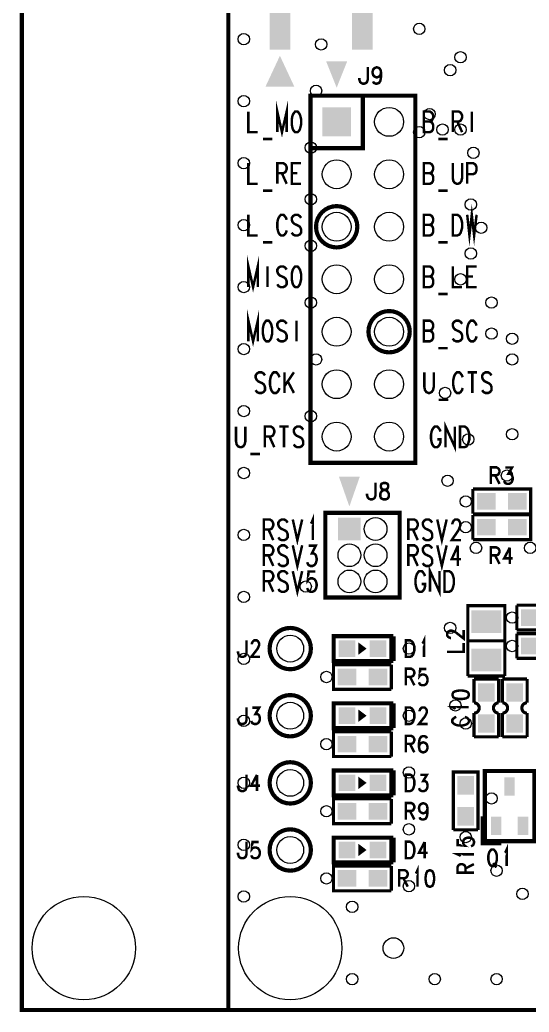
# Model space of a CAD drawing. Extents: x -2.6 to 72.5, y -0.1 to 95.
# Drawn here: x -0.1 to 24.58, y -0.1 to 47.94 of the extents above; entities that cross this region are included whole.
import ezdxf

# ---------------------------------------------------------------- set-up
doc = ezdxf.new("R2010")
doc.units = 0
doc.layers.get('0').update_dxf_attribs({"linetype": 'CONTINUOUS'})
doc.layers.add('02_ASSY1_GBR', color=6, linetype='CONTINUOUS')

# ---------------------------------------------------------------- blocks, each defined once
blk = doc.blocks.new('ROUND_9')
blk.add_circle((0, 0), 0.7)
blk = doc.blocks.new('ROUND_129')
blk.add_circle((0, 0), 0.65)
blk = doc.blocks.new('ROUND_139')
blk.add_circle((0, 0), 0.275)
blk = doc.blocks.new('ROUND_140')
blk.add_circle((0, 0), 2.5)
blk = doc.blocks.new('SQUARE_141')
blk.add_solid([(0.55, 0.55), (0.55, -0.55), (-0.55, 0.55), (-0.55, -0.55)])
blk = doc.blocks.new('ROUND_142')
blk.add_circle((0, 0), 0.55)
blk = doc.blocks.new('SQUARE_143')
blk.add_solid([(0.7, 0.7), (0.7, -0.7), (-0.7, 0.7), (-0.7, -0.7)])
blk = doc.blocks.new('RECTANGLE_145')
blk.add_solid([(0.45, 0.4), (0.45, -0.4), (-0.45, 0.4), (-0.45, -0.4)])
blk = doc.blocks.new('SQUARE_146')
blk.add_solid([(0.4, 0.4), (0.4, -0.4), (-0.4, 0.4), (-0.4, -0.4)])
blk = doc.blocks.new('RECTANGLE_147')
blk.add_solid([(0.5, 1.6), (0.5, -1.6), (-0.5, 1.6), (-0.5, -1.6)])
blk = doc.blocks.new('RECTANGLE_150')
blk.add_solid([(0.4, 0.45), (0.4, -0.45), (-0.4, 0.45), (-0.4, -0.45)])
blk = doc.blocks.new('RECTANGLE_151')
blk.add_solid([(0.254, 0.4445), (0.254, -0.4445), (-0.254, 0.4445), (-0.254, -0.4445)])
blk = doc.blocks.new('RECTANGLE_152')
blk.add_solid([(0.725, 0.55), (0.725, -0.55), (-0.725, 0.55), (-0.725, -0.55)])
blk = doc.blocks.new('ROUND_169')
blk.add_circle((0, 0), 0.5)

msp = doc.modelspace()

# ---------------------------------------------------------------- linework, layer by layer
at = {"layer": '02_ASSY1_GBR'}
for points, const_width in [([(0, 0), (65, 0), (65, 77), (0, 77), (0, 0)], 0.2), ([(65, 65), (10, 65), (10, 0)], 0.2), ([(16.759, 45.65), (16.759, 45.044), (16.717, 44.923), (16.676, 44.886), (16.597, 44.85), (16.509, 44.85), (16.43, 44.886), (16.389, 44.923), (16.347, 45.044), (16.347, 45.117)], 0.12), ([(17.403, 45.383), (17.37, 45.262), (17.307, 45.189), (17.207, 45.153), (17.178, 45.153), (17.083, 45.189), (17.016, 45.262), (16.987, 45.383), (16.987, 45.42), (17.016, 45.529), (17.083, 45.602), (17.178, 45.638), (17.207, 45.638), (17.307, 45.602), (17.37, 45.529), (17.403, 45.383), (17.403, 45.189), (17.37, 44.995), (17.307, 44.886), (17.207, 44.85), (17.145, 44.85), (17.049, 44.886), (17.016, 44.959)], 0.12), ([(19.06, 44.27), (13.98, 44.27), (13.98, 26.49), (19.06, 26.49), (19.06, 44.27)], 0.2032), ([(16.52, 44.27), (16.52, 41.73), (13.98, 41.73)], 0.2032), ([(12.373, 42.5), (12.373, 43.5), (12.6, 42.5), (12.828, 43.5), (12.828, 42.5)], 0.12), ([(10.973, 43.5), (10.973, 42.5), (11.428, 42.5)], 0.12), ([(13.241, 43.5), (13.186, 43.439), (13.127, 43.348), (13.1, 43.258), (13.073, 43.121), (13.073, 42.879), (13.1, 42.742), (13.127, 42.636), (13.186, 42.545), (13.241, 42.5), (13.355, 42.5), (13.409, 42.545), (13.468, 42.636), (13.496, 42.742), (13.528, 42.879), (13.528, 43.121), (13.496, 43.258), (13.468, 43.348), (13.409, 43.439), (13.355, 43.5), (13.241, 43.5)], 0.12), ([(19.473, 43.015), (19.764, 43.015), (19.859, 42.97), (19.891, 42.924), (19.928, 42.833), (19.928, 42.682), (19.891, 42.591), (19.859, 42.545), (19.764, 42.5), (19.473, 42.5), (19.473, 43.5), (19.764, 43.5), (19.859, 43.439), (19.891, 43.394), (19.928, 43.303), (19.928, 43.212), (19.891, 43.121), (19.859, 43.061), (19.764, 43.015)], 0.12), ([(20.873, 42.5), (20.873, 43.5), (21.164, 43.5), (21.259, 43.439), (21.291, 43.394), (21.328, 43.303), (21.328, 43.212), (21.291, 43.121), (21.259, 43.061), (21.164, 43.015), (20.873, 43.015)], 0.12), ([(21.8, 43.5), (21.8, 42.5)], 0.12), ([(21.095, 43.015), (21.328, 42.5)], 0.12), ([(11.673, 42.167), (12.128, 42.167)], 0.12), ([(20.173, 42.167), (20.628, 42.167)], 0.12), ([(10.973, 41), (10.973, 40), (11.428, 40)], 0.12), ([(12.373, 40), (12.373, 41), (12.664, 41), (12.759, 40.939), (12.791, 40.894), (12.828, 40.803), (12.828, 40.712), (12.791, 40.621), (12.759, 40.561), (12.664, 40.515), (12.373, 40.515)], 0.12), ([(13.528, 41), (13.073, 41), (13.073, 40), (13.528, 40)], 0.12), ([(19.473, 40.515), (19.764, 40.515), (19.859, 40.47), (19.891, 40.424), (19.928, 40.333), (19.928, 40.182), (19.891, 40.091), (19.859, 40.045), (19.764, 40), (19.473, 40), (19.473, 41), (19.764, 41), (19.859, 40.939), (19.891, 40.894), (19.928, 40.803), (19.928, 40.712), (19.891, 40.621), (19.859, 40.561), (19.764, 40.515)], 0.12), ([(20.873, 41), (20.873, 40.288), (20.904, 40.136), (20.968, 40.045), (21.068, 40), (21.132, 40), (21.227, 40.045), (21.291, 40.136), (21.328, 40.288), (21.328, 41)], 0.12), ([(21.573, 40), (21.573, 41), (21.864, 41), (21.959, 40.939), (21.991, 40.894), (22.028, 40.803), (22.028, 40.667), (21.991, 40.561), (21.959, 40.515), (21.864, 40.47), (21.573, 40.47)], 0.12), ([(12.595, 40.515), (12.828, 40)], 0.12), ([(13.073, 40.515), (13.35, 40.515)], 0.12), ([(11.673, 39.667), (12.128, 39.667)], 0.12), ([(20.173, 39.667), (20.628, 39.667)], 0.12), ([(14.25, 37.92), (14.269, 37.725), (14.326, 37.537), (14.419, 37.364), (14.543, 37.213), (14.694, 37.089), (14.867, 36.996), (15.055, 36.939), (15.25, 36.92), (15.445, 36.939), (15.633, 36.996), (15.806, 37.089), (15.957, 37.213), (16.081, 37.364), (16.174, 37.537), (16.231, 37.725), (16.25, 37.92), (16.231, 38.115), (16.174, 38.303), (16.081, 38.476), (15.957, 38.627), (15.806, 38.751), (15.633, 38.844), (15.445, 38.901), (15.25, 38.92), (15.055, 38.901), (14.867, 38.844), (14.694, 38.751), (14.543, 38.627), (14.419, 38.476), (14.326, 38.303), (14.269, 38.115), (14.25, 37.92)], 0.2032), ([(21.573, 38.5), (21.682, 37.5), (21.795, 38.5), (21.909, 37.5), (22.028, 38.5)], 0.12), ([(10.973, 38.5), (10.973, 37.5), (11.428, 37.5)], 0.12), ([(12.828, 38.258), (12.796, 38.348), (12.732, 38.439), (12.673, 38.5), (12.55, 38.5), (12.491, 38.439), (12.432, 38.348), (12.4, 38.258), (12.373, 38.121), (12.373, 37.879), (12.4, 37.742), (12.432, 37.636), (12.491, 37.545), (12.55, 37.5), (12.673, 37.5), (12.732, 37.545), (12.796, 37.636), (12.828, 37.742)], 0.12), ([(13.528, 38.348), (13.459, 38.439), (13.364, 38.5), (13.232, 38.5), (13.136, 38.439), (13.073, 38.348), (13.073, 38.258), (13.104, 38.167), (13.136, 38.121), (13.2, 38.061), (13.396, 37.97), (13.459, 37.924), (13.491, 37.879), (13.528, 37.788), (13.528, 37.636), (13.459, 37.545), (13.364, 37.5), (13.232, 37.5), (13.136, 37.545), (13.073, 37.636)], 0.12), ([(19.473, 38.015), (19.764, 38.015), (19.859, 37.97), (19.891, 37.924), (19.928, 37.833), (19.928, 37.682), (19.891, 37.591), (19.859, 37.545), (19.764, 37.5), (19.473, 37.5), (19.473, 38.5), (19.764, 38.5), (19.859, 38.439), (19.891, 38.394), (19.928, 38.303), (19.928, 38.212), (19.891, 38.121), (19.859, 38.061), (19.764, 38.015)], 0.12), ([(20.873, 38.5), (21.1, 38.5), (21.196, 38.439), (21.259, 38.348), (21.291, 38.258), (21.328, 38.121), (21.328, 37.879), (21.291, 37.742), (21.259, 37.636), (21.196, 37.545), (21.1, 37.5), (20.873, 37.5), (20.873, 38.5)], 0.12), ([(11.673, 37.167), (12.128, 37.167)], 0.12), ([(20.173, 37.167), (20.628, 37.167)], 0.12), ([(10.973, 35), (10.973, 36), (11.2, 35), (11.428, 36), (11.428, 35)], 0.12), ([(11.9, 36), (11.9, 35)], 0.12), ([(12.828, 35.848), (12.759, 35.939), (12.664, 36), (12.532, 36), (12.436, 35.939), (12.373, 35.848), (12.373, 35.758), (12.404, 35.667), (12.436, 35.621), (12.5, 35.561), (12.696, 35.47), (12.759, 35.424), (12.791, 35.379), (12.828, 35.288), (12.828, 35.136), (12.759, 35.045), (12.664, 35), (12.532, 35), (12.436, 35.045), (12.373, 35.136)], 0.12), ([(13.241, 36), (13.186, 35.939), (13.127, 35.848), (13.1, 35.758), (13.073, 35.621), (13.073, 35.379), (13.1, 35.242), (13.127, 35.136), (13.186, 35.045), (13.241, 35), (13.355, 35), (13.409, 35.045), (13.468, 35.136), (13.496, 35.242), (13.528, 35.379), (13.528, 35.621), (13.496, 35.758), (13.468, 35.848), (13.409, 35.939), (13.355, 36), (13.241, 36)], 0.12), ([(19.473, 35.515), (19.764, 35.515), (19.859, 35.47), (19.891, 35.424), (19.928, 35.333), (19.928, 35.182), (19.891, 35.091), (19.859, 35.045), (19.764, 35), (19.473, 35), (19.473, 36), (19.764, 36), (19.859, 35.939), (19.891, 35.894), (19.928, 35.803), (19.928, 35.712), (19.891, 35.621), (19.859, 35.561), (19.764, 35.515)], 0.12), ([(20.873, 36), (20.873, 35), (21.328, 35)], 0.12), ([(22.028, 36), (21.573, 36), (21.573, 35), (22.028, 35)], 0.12), ([(21.573, 35.515), (21.85, 35.515)], 0.12), ([(20.173, 34.667), (20.628, 34.667)], 0.12), ([(10.973, 32.375), (10.973, 33.375), (11.2, 32.375), (11.428, 33.375), (11.428, 32.375)], 0.12), ([(16.79, 32.84), (16.809, 32.645), (16.866, 32.457), (16.959, 32.284), (17.083, 32.133), (17.234, 32.009), (17.407, 31.916), (17.595, 31.859), (17.79, 31.84), (17.985, 31.859), (18.173, 31.916), (18.346, 32.009), (18.497, 32.133), (18.621, 32.284), (18.714, 32.457), (18.771, 32.645), (18.79, 32.84), (18.771, 33.035), (18.714, 33.223), (18.621, 33.396), (18.497, 33.547), (18.346, 33.671), (18.173, 33.764), (17.985, 33.821), (17.79, 33.84), (17.595, 33.821), (17.407, 33.764), (17.234, 33.671), (17.083, 33.547), (16.959, 33.396), (16.866, 33.223), (16.809, 33.035), (16.79, 32.84)], 0.2032), ([(11.841, 33.375), (11.786, 33.314), (11.727, 33.223), (11.7, 33.133), (11.673, 32.996), (11.673, 32.754), (11.7, 32.617), (11.727, 32.511), (11.786, 32.42), (11.841, 32.375), (11.955, 32.375), (12.009, 32.42), (12.068, 32.511), (12.096, 32.617), (12.128, 32.754), (12.128, 32.996), (12.096, 33.133), (12.068, 33.223), (12.009, 33.314), (11.955, 33.375), (11.841, 33.375)], 0.12), ([(12.828, 33.223), (12.759, 33.314), (12.664, 33.375), (12.532, 33.375), (12.436, 33.314), (12.373, 33.223), (12.373, 33.133), (12.404, 33.042), (12.436, 32.996), (12.5, 32.936), (12.696, 32.845), (12.759, 32.799), (12.791, 32.754), (12.828, 32.663), (12.828, 32.511), (12.759, 32.42), (12.664, 32.375), (12.532, 32.375), (12.436, 32.42), (12.373, 32.511)], 0.12), ([(13.3, 33.375), (13.3, 32.375)], 0.12), ([(19.473, 32.89), (19.764, 32.89), (19.859, 32.845), (19.891, 32.799), (19.928, 32.708), (19.928, 32.557), (19.891, 32.466), (19.859, 32.42), (19.764, 32.375), (19.473, 32.375), (19.473, 33.375), (19.764, 33.375), (19.859, 33.314), (19.891, 33.269), (19.928, 33.178), (19.928, 33.087), (19.891, 32.996), (19.859, 32.936), (19.764, 32.89)], 0.12), ([(21.328, 33.223), (21.259, 33.314), (21.164, 33.375), (21.032, 33.375), (20.936, 33.314), (20.873, 33.223), (20.873, 33.133), (20.904, 33.042), (20.936, 32.996), (21, 32.936), (21.196, 32.845), (21.259, 32.799), (21.291, 32.754), (21.328, 32.663), (21.328, 32.511), (21.259, 32.42), (21.164, 32.375), (21.032, 32.375), (20.936, 32.42), (20.873, 32.511)], 0.12), ([(22.028, 33.133), (21.996, 33.223), (21.932, 33.314), (21.873, 33.375), (21.75, 33.375), (21.691, 33.314), (21.632, 33.223), (21.6, 33.133), (21.573, 32.996), (21.573, 32.754), (21.6, 32.617), (21.632, 32.511), (21.691, 32.42), (21.75, 32.375), (21.873, 32.375), (21.932, 32.42), (21.996, 32.511), (22.028, 32.617)], 0.12), ([(20.173, 32.042), (20.628, 32.042)], 0.12), ([(11.778, 30.723), (11.709, 30.814), (11.614, 30.875), (11.482, 30.875), (11.386, 30.814), (11.323, 30.723), (11.323, 30.633), (11.354, 30.542), (11.386, 30.496), (11.45, 30.436), (11.646, 30.345), (11.709, 30.299), (11.741, 30.254), (11.778, 30.163), (11.778, 30.011), (11.709, 29.92), (11.614, 29.875), (11.482, 29.875), (11.386, 29.92), (11.323, 30.011)], 0.12), ([(12.478, 30.633), (12.446, 30.723), (12.382, 30.814), (12.323, 30.875), (12.2, 30.875), (12.141, 30.814), (12.082, 30.723), (12.05, 30.633), (12.023, 30.496), (12.023, 30.254), (12.05, 30.117), (12.082, 30.011), (12.141, 29.92), (12.2, 29.875), (12.323, 29.875), (12.382, 29.92), (12.446, 30.011), (12.478, 30.117)], 0.12), ([(13.178, 30.875), (12.723, 30.208)], 0.12), ([(12.723, 30.875), (12.723, 29.875)], 0.12), ([(19.498, 30.875), (19.498, 30.163), (19.529, 30.011), (19.593, 29.92), (19.693, 29.875), (19.757, 29.875), (19.852, 29.92), (19.916, 30.011), (19.953, 30.163), (19.953, 30.875)], 0.12), ([(21.353, 30.633), (21.321, 30.723), (21.257, 30.814), (21.198, 30.875), (21.075, 30.875), (21.016, 30.814), (20.957, 30.723), (20.925, 30.633), (20.898, 30.496), (20.898, 30.254), (20.925, 30.117), (20.957, 30.011), (21.016, 29.92), (21.075, 29.875), (21.198, 29.875), (21.257, 29.92), (21.321, 30.011), (21.353, 30.117)], 0.12), ([(21.598, 30.875), (22.053, 30.875)], 0.12), ([(21.825, 30.875), (21.825, 29.875)], 0.12), ([(22.753, 30.723), (22.684, 30.814), (22.589, 30.875), (22.457, 30.875), (22.361, 30.814), (22.298, 30.723), (22.298, 30.633), (22.329, 30.542), (22.361, 30.496), (22.425, 30.436), (22.621, 30.345), (22.684, 30.299), (22.716, 30.254), (22.753, 30.163), (22.753, 30.011), (22.684, 29.92), (22.589, 29.875), (22.457, 29.875), (22.361, 29.92), (22.298, 30.011)], 0.12), ([(12.882, 30.436), (13.178, 29.875)], 0.12), ([(20.198, 29.542), (20.653, 29.542)], 0.12), ([(20.523, 27.25), (20.523, 28.25), (20.978, 27.25), (20.978, 28.25)], 0.12), ([(10.373, 28.25), (10.373, 27.538), (10.404, 27.386), (10.468, 27.295), (10.568, 27.25), (10.632, 27.25), (10.727, 27.295), (10.791, 27.386), (10.828, 27.538), (10.828, 28.25)], 0.12), ([(11.773, 27.25), (11.773, 28.25), (12.064, 28.25), (12.159, 28.189), (12.191, 28.144), (12.228, 28.053), (12.228, 27.962), (12.191, 27.871), (12.159, 27.811), (12.064, 27.765), (11.773, 27.765)], 0.12), ([(12.473, 28.25), (12.928, 28.25)], 0.12), ([(12.7, 28.25), (12.7, 27.25)], 0.12), ([(13.628, 28.098), (13.559, 28.189), (13.464, 28.25), (13.332, 28.25), (13.236, 28.189), (13.173, 28.098), (13.173, 28.008), (13.204, 27.917), (13.236, 27.871), (13.3, 27.811), (13.496, 27.72), (13.559, 27.674), (13.591, 27.629), (13.628, 27.538), (13.628, 27.386), (13.559, 27.295), (13.464, 27.25), (13.332, 27.25), (13.236, 27.295), (13.173, 27.386)], 0.12), ([(20.278, 28.008), (20.246, 28.098), (20.182, 28.189), (20.123, 28.25), (20, 28.25), (19.941, 28.189), (19.882, 28.098), (19.85, 28.008), (19.823, 27.871), (19.823, 27.629), (19.85, 27.492), (19.882, 27.386), (19.941, 27.295), (20, 27.25), (20.123, 27.25), (20.182, 27.295), (20.246, 27.386), (20.278, 27.492), (20.278, 27.629), (20.123, 27.629)], 0.12), ([(21.223, 28.25), (21.45, 28.25), (21.546, 28.189), (21.609, 28.098), (21.641, 28.008), (21.678, 27.871), (21.678, 27.629), (21.641, 27.492), (21.609, 27.386), (21.546, 27.295), (21.45, 27.25), (21.223, 27.25), (21.223, 28.25)], 0.12), ([(11.995, 27.765), (12.228, 27.25)], 0.12), ([(11.073, 26.917), (11.528, 26.917)], 0.12), ([(22.722, 25.475), (22.722, 26.275), (22.988, 26.275), (23.076, 26.227), (23.105, 26.19), (23.138, 26.117), (23.138, 26.045), (23.105, 25.972), (23.076, 25.923), (22.988, 25.887), (22.722, 25.887)], 0.12), ([(22.926, 25.887), (23.138, 25.475)], 0.12), ([(23.42, 26.263), (23.745, 26.263), (23.566, 25.96), (23.657, 25.96), (23.716, 25.923), (23.745, 25.887), (23.778, 25.778), (23.778, 25.693), (23.745, 25.584), (23.686, 25.511), (23.599, 25.475), (23.508, 25.475), (23.42, 25.511), (23.391, 25.548), (23.362, 25.62)], 0.12), ([(17.134, 25.525), (17.134, 24.919), (17.092, 24.798), (17.051, 24.761), (16.972, 24.725), (16.884, 24.725), (16.805, 24.761), (16.764, 24.798), (16.722, 24.919), (16.722, 24.992)], 0.12), ([(17.508, 25.513), (17.42, 25.477), (17.391, 25.404), (17.391, 25.331), (17.42, 25.246), (17.478, 25.21), (17.599, 25.173), (17.686, 25.137), (17.745, 25.064), (17.778, 24.992), (17.778, 24.87), (17.745, 24.798), (17.716, 24.761), (17.628, 24.725), (17.508, 24.725), (17.42, 24.761), (17.391, 24.798), (17.362, 24.87), (17.362, 24.992), (17.391, 25.064), (17.449, 25.137), (17.537, 25.173), (17.657, 25.21), (17.716, 25.246), (17.745, 25.331), (17.745, 25.404), (17.716, 25.477), (17.628, 25.513), (17.508, 25.513)], 0.12), ([(21.85, 25.225), (24.65, 25.225), (24.65, 24.025), (21.85, 24.025)], 0.1524), ([(21.85, 24.025), (21.85, 25.225)], 0.1524), ([(14, 23.553), (14.036, 23.598), (14.091, 23.735), (14.091, 22.75)], 0.12), ([(18.3, 24.07), (18.3, 19.97), (14.7, 19.97), (14.7, 24.07), (18.3, 24.07)], 0.2032), ([(21.85, 23.975), (24.65, 23.975), (24.65, 22.775), (21.85, 22.775)], 0.1524), ([(21.85, 22.775), (21.85, 23.975)], 0.1524), ([(11.723, 22.75), (11.723, 23.75), (12.014, 23.75), (12.109, 23.689), (12.141, 23.644), (12.178, 23.553), (12.178, 23.462), (12.141, 23.371), (12.109, 23.311), (12.014, 23.265), (11.723, 23.265)], 0.12), ([(12.878, 23.598), (12.809, 23.689), (12.714, 23.75), (12.582, 23.75), (12.486, 23.689), (12.423, 23.598), (12.423, 23.508), (12.454, 23.417), (12.486, 23.371), (12.55, 23.311), (12.746, 23.22), (12.809, 23.174), (12.841, 23.129), (12.878, 23.038), (12.878, 22.886), (12.809, 22.795), (12.714, 22.75), (12.582, 22.75), (12.486, 22.795), (12.423, 22.886)], 0.12), ([(13.123, 23.75), (13.345, 22.75), (13.578, 23.75)], 0.12), ([(18.723, 22.75), (18.723, 23.75), (19.014, 23.75), (19.109, 23.689), (19.141, 23.644), (19.178, 23.553), (19.178, 23.462), (19.141, 23.371), (19.109, 23.311), (19.014, 23.265), (18.723, 23.265)], 0.12), ([(19.878, 23.598), (19.809, 23.689), (19.714, 23.75), (19.582, 23.75), (19.486, 23.689), (19.423, 23.598), (19.423, 23.508), (19.454, 23.417), (19.486, 23.371), (19.55, 23.311), (19.746, 23.22), (19.809, 23.174), (19.841, 23.129), (19.878, 23.038), (19.878, 22.886), (19.809, 22.795), (19.714, 22.75), (19.582, 22.75), (19.486, 22.795), (19.423, 22.886)], 0.12), ([(20.123, 23.75), (20.345, 22.75), (20.578, 23.75)], 0.12), ([(20.854, 23.508), (20.854, 23.553), (20.886, 23.644), (20.918, 23.689), (20.982, 23.75), (21.114, 23.75), (21.177, 23.689), (21.209, 23.644), (21.241, 23.553), (21.241, 23.462), (21.209, 23.371), (21.146, 23.22), (20.823, 22.75), (21.278, 22.75)], 0.12), ([(11.945, 23.265), (12.178, 22.75)], 0.12), ([(18.945, 23.265), (19.178, 22.75)], 0.12), ([(11.723, 21.5), (11.723, 22.5), (12.014, 22.5), (12.109, 22.439), (12.141, 22.394), (12.178, 22.303), (12.178, 22.212), (12.141, 22.121), (12.109, 22.061), (12.014, 22.015), (11.723, 22.015)], 0.12), ([(12.878, 22.348), (12.809, 22.439), (12.714, 22.5), (12.582, 22.5), (12.486, 22.439), (12.423, 22.348), (12.423, 22.258), (12.454, 22.167), (12.486, 22.121), (12.55, 22.061), (12.746, 21.97), (12.809, 21.924), (12.841, 21.879), (12.878, 21.788), (12.878, 21.636), (12.809, 21.545), (12.714, 21.5), (12.582, 21.5), (12.486, 21.545), (12.423, 21.636)], 0.12), ([(13.123, 22.5), (13.345, 21.5), (13.578, 22.5)], 0.12), ([(13.886, 22.485), (14.241, 22.485), (14.045, 22.106), (14.146, 22.106), (14.209, 22.061), (14.241, 22.015), (14.278, 21.879), (14.278, 21.773), (14.241, 21.636), (14.177, 21.545), (14.082, 21.5), (13.982, 21.5), (13.886, 21.545), (13.854, 21.591), (13.823, 21.682)], 0.12), ([(18.723, 21.5), (18.723, 22.5), (19.014, 22.5), (19.109, 22.439), (19.141, 22.394), (19.178, 22.303), (19.178, 22.212), (19.141, 22.121), (19.109, 22.061), (19.014, 22.015), (18.723, 22.015)], 0.12), ([(19.878, 22.348), (19.809, 22.439), (19.714, 22.5), (19.582, 22.5), (19.486, 22.439), (19.423, 22.348), (19.423, 22.258), (19.454, 22.167), (19.486, 22.121), (19.55, 22.061), (19.746, 21.97), (19.809, 21.924), (19.841, 21.879), (19.878, 21.788), (19.878, 21.636), (19.809, 21.545), (19.714, 21.5), (19.582, 21.5), (19.486, 21.545), (19.423, 21.636)], 0.12), ([(20.123, 22.5), (20.345, 21.5), (20.578, 22.5)], 0.12), ([(21.123, 22.485), (20.823, 21.833), (21.278, 21.833)], 0.12), ([(21.123, 22.485), (21.123, 21.5)], 0.12), ([(22.722, 21.6), (22.722, 22.4), (22.988, 22.4), (23.076, 22.352), (23.105, 22.315), (23.138, 22.242), (23.138, 22.17), (23.105, 22.097), (23.076, 22.048), (22.988, 22.012), (22.722, 22.012)], 0.12), ([(23.637, 22.388), (23.362, 21.867), (23.778, 21.867)], 0.12), ([(23.637, 22.388), (23.637, 21.6)], 0.12), ([(11.945, 22.015), (12.178, 21.5)], 0.12), ([(18.945, 22.015), (19.178, 21.5)], 0.12), ([(22.926, 22.012), (23.138, 21.6)], 0.12), ([(11.723, 20.25), (11.723, 21.25), (12.014, 21.25), (12.109, 21.189), (12.141, 21.144), (12.178, 21.053), (12.178, 20.962), (12.141, 20.871), (12.109, 20.811), (12.014, 20.765), (11.723, 20.765)], 0.12), ([(12.878, 21.098), (12.809, 21.189), (12.714, 21.25), (12.582, 21.25), (12.486, 21.189), (12.423, 21.098), (12.423, 21.008), (12.454, 20.917), (12.486, 20.871), (12.55, 20.811), (12.746, 20.72), (12.809, 20.674), (12.841, 20.629), (12.878, 20.538), (12.878, 20.386), (12.809, 20.295), (12.714, 20.25), (12.582, 20.25), (12.486, 20.295), (12.423, 20.386)], 0.12), ([(13.123, 21.25), (13.345, 20.25), (13.578, 21.25)], 0.12), ([(14.209, 21.235), (13.886, 21.235), (13.854, 20.811), (13.886, 20.856), (13.982, 20.902), (14.077, 20.902), (14.177, 20.856), (14.241, 20.765), (14.278, 20.629), (14.278, 20.523), (14.241, 20.386), (14.177, 20.295), (14.077, 20.25), (13.982, 20.25), (13.886, 20.295), (13.854, 20.341), (13.823, 20.432)], 0.12), ([(19.528, 21.008), (19.496, 21.098), (19.432, 21.189), (19.373, 21.25), (19.25, 21.25), (19.191, 21.189), (19.132, 21.098), (19.1, 21.008), (19.073, 20.871), (19.073, 20.629), (19.1, 20.492), (19.132, 20.386), (19.191, 20.295), (19.25, 20.25), (19.373, 20.25), (19.432, 20.295), (19.496, 20.386), (19.528, 20.492), (19.528, 20.629), (19.373, 20.629)], 0.12), ([(19.773, 20.25), (19.773, 21.25), (20.228, 20.25), (20.228, 21.25)], 0.12), ([(20.473, 21.25), (20.7, 21.25), (20.796, 21.189), (20.859, 21.098), (20.891, 21.008), (20.928, 20.871), (20.928, 20.629), (20.891, 20.492), (20.859, 20.386), (20.796, 20.295), (20.7, 20.25), (20.473, 20.25), (20.473, 21.25)], 0.12), ([(11.945, 20.765), (12.178, 20.25)], 0.12), ([(23.4, 16.175), (23.4, 19.575), (21.6, 19.575), (21.6, 16.175)], 0.1524), ([(25.125, 19.6), (23.975, 19.6)], 0.1524), ([(23.975, 19.6), (23.975, 18.4)], 0.1524), ([(12, 17.5), (12.019, 17.305), (12.076, 17.117), (12.169, 16.944), (12.293, 16.793), (12.444, 16.669), (12.617, 16.576), (12.805, 16.519), (13, 16.5), (13.195, 16.519), (13.383, 16.576), (13.556, 16.669), (13.707, 16.793), (13.831, 16.944), (13.924, 17.117), (13.981, 17.305), (14, 17.5), (13.981, 17.695), (13.924, 17.883), (13.831, 18.056), (13.707, 18.207), (13.556, 18.331), (13.383, 18.424), (13.195, 18.481), (13, 18.5), (12.805, 18.481), (12.617, 18.424), (12.444, 18.331), (12.293, 18.207), (12.169, 18.056), (12.076, 17.883), (12.019, 17.695), (12, 17.5)], 0.2032), ([(20.794, 18.016), (20.758, 18.016), (20.685, 18.045), (20.648, 18.074), (20.6, 18.133), (20.6, 18.253), (20.648, 18.311), (20.685, 18.341), (20.758, 18.37), (20.83, 18.37), (20.903, 18.341), (21.024, 18.282), (21.4, 17.987), (21.4, 18.403)], 0.12), ([(25.125, 18.4), (23.975, 18.4)], 0.1524), ([(25.125, 18.225), (23.975, 18.225)], 0.1524), ([(23.975, 18.225), (23.975, 17.025)], 0.1524), ([(10.884, 17.9), (10.884, 17.294), (10.842, 17.173), (10.801, 17.136), (10.722, 17.1), (10.634, 17.1), (10.555, 17.136), (10.514, 17.173), (10.472, 17.294), (10.472, 17.367)], 0.12), ([(11.141, 17.706), (11.141, 17.742), (11.17, 17.815), (11.199, 17.852), (11.258, 17.9), (11.378, 17.9), (11.436, 17.852), (11.466, 17.815), (11.495, 17.742), (11.495, 17.67), (11.466, 17.597), (11.407, 17.476), (11.112, 17.1), (11.528, 17.1)], 0.12), ([(15.1, 18.1), (17.9, 18.1), (17.9, 16.9), (15.1, 16.9), (15.1, 18.1)], 0.2), ([(18, 18.1), (17.9, 18.1)], 0.2), ([(18, 18.1), (18, 16.9)], 0.2), ([(18.597, 17.9), (18.805, 17.9), (18.892, 17.852), (18.951, 17.779), (18.98, 17.706), (19.013, 17.597), (19.013, 17.403), (18.98, 17.294), (18.951, 17.209), (18.892, 17.136), (18.805, 17.1), (18.597, 17.1), (18.597, 17.9)], 0.12), ([(19.399, 17.742), (19.433, 17.779), (19.482, 17.888), (19.482, 17.1)], 0.12), ([(20.6, 17.347), (21.4, 17.347), (21.4, 17.763)], 0.12), ([(23.4, 17.875), (21.6, 17.875)], 0.1524), ([(18, 16.9), (17.9, 16.9)], 0.2), ([(25.125, 17.025), (23.975, 17.025)], 0.1524), ([(17.9, 15.525), (15.1, 15.525), (15.1, 16.725), (17.9, 16.725)], 0.1524), ([(17.9, 16.725), (17.9, 15.525)], 0.1524), ([(18.597, 15.725), (18.597, 16.525), (18.863, 16.525), (18.951, 16.477), (18.98, 16.44), (19.013, 16.367), (19.013, 16.295), (18.98, 16.222), (18.951, 16.173), (18.863, 16.137), (18.597, 16.137)], 0.12), ([(19.591, 16.513), (19.295, 16.513), (19.266, 16.173), (19.295, 16.21), (19.383, 16.246), (19.47, 16.246), (19.561, 16.21), (19.62, 16.137), (19.653, 16.028), (19.653, 15.943), (19.62, 15.834), (19.561, 15.761), (19.47, 15.725), (19.383, 15.725), (19.295, 15.761), (19.266, 15.798), (19.237, 15.87)], 0.12), ([(18.801, 16.137), (19.013, 15.725)], 0.12), ([(21.6, 16.175), (23.4, 16.175)], 0.1524), ([(21.9, 16.025), (23.1, 16.025)], 0.1524), ([(21.9, 16.025), (21.9, 14.875)], 0.1524), ([(23.1, 16.025), (23.1, 14.875)], 0.1524), ([(23.275, 16.025), (24.475, 16.025)], 0.1524), ([(23.275, 16.025), (23.275, 14.875)], 0.1524), ([(24.475, 16.025), (24.475, 14.875)], 0.1524), ([(20.862, 15.236), (20.898, 15.144), (21.008, 15.086), (21.202, 15.057), (21.311, 15.057), (21.505, 15.086), (21.614, 15.144), (21.65, 15.236), (21.65, 15.294), (21.614, 15.381), (21.505, 15.44), (21.311, 15.473), (21.202, 15.473), (21.008, 15.44), (20.898, 15.381), (20.862, 15.294), (20.862, 15.236)], 0.12), ([(12, 14.25), (12.019, 14.055), (12.076, 13.867), (12.169, 13.694), (12.293, 13.543), (12.444, 13.419), (12.617, 13.326), (12.805, 13.269), (13, 13.25), (13.195, 13.269), (13.383, 13.326), (13.556, 13.419), (13.707, 13.543), (13.831, 13.694), (13.924, 13.867), (13.981, 14.055), (14, 14.25), (13.981, 14.445), (13.924, 14.633), (13.831, 14.806), (13.707, 14.957), (13.556, 15.081), (13.383, 15.174), (13.195, 15.231), (13, 15.25), (12.805, 15.231), (12.617, 15.174), (12.444, 15.081), (12.293, 14.957), (12.169, 14.806), (12.076, 14.633), (12.019, 14.445), (12, 14.25)], 0.2032), ([(15.1, 14.85), (17.9, 14.85), (17.9, 13.65), (15.1, 13.65), (15.1, 14.85)], 0.2), ([(18, 14.85), (17.9, 14.85)], 0.2), ([(18, 14.85), (18, 13.65)], 0.2), ([(21.9, 14.875), (21.925, 14.874), (21.949, 14.871), (21.974, 14.865), (21.997, 14.857), (22.02, 14.847), (22.041, 14.835), (22.061, 14.82), (22.08, 14.804), (22.097, 14.785), (22.112, 14.765), (22.125, 14.744), (22.136, 14.722), (22.144, 14.698), (22.15, 14.674), (22.154, 14.65), (22.155, 14.625), (22.154, 14.6), (22.15, 14.576), (22.144, 14.552), (22.136, 14.528), (22.125, 14.506), (22.112, 14.485), (22.097, 14.465), (22.08, 14.446), (22.061, 14.43), (22.041, 14.415), (22.02, 14.403), (21.997, 14.393), (21.974, 14.385), (21.949, 14.379), (21.925, 14.376), (21.9, 14.375)], 0.1524), ([(23.1, 14.375), (23.075, 14.376), (23.051, 14.379), (23.026, 14.385), (23.003, 14.393), (22.98, 14.403), (22.959, 14.415), (22.939, 14.43), (22.92, 14.446), (22.903, 14.465), (22.888, 14.485), (22.875, 14.506), (22.864, 14.528), (22.856, 14.552), (22.85, 14.576), (22.846, 14.6), (22.845, 14.625), (22.846, 14.65), (22.85, 14.674), (22.856, 14.698), (22.864, 14.722), (22.875, 14.744), (22.888, 14.765), (22.903, 14.785), (22.92, 14.804), (22.939, 14.82), (22.959, 14.835), (22.98, 14.847), (23.003, 14.857), (23.026, 14.865), (23.051, 14.871), (23.075, 14.874), (23.1, 14.875)], 0.1524), ([(23.275, 14.875), (23.3, 14.874), (23.324, 14.871), (23.349, 14.865), (23.372, 14.857), (23.395, 14.847), (23.416, 14.835), (23.436, 14.82), (23.455, 14.804), (23.472, 14.785), (23.487, 14.765), (23.5, 14.744), (23.511, 14.722), (23.519, 14.698), (23.525, 14.674), (23.529, 14.65), (23.53, 14.625), (23.529, 14.6), (23.525, 14.576), (23.519, 14.552), (23.511, 14.528), (23.5, 14.506), (23.487, 14.485), (23.472, 14.465), (23.455, 14.446), (23.436, 14.43), (23.416, 14.415), (23.395, 14.403), (23.372, 14.393), (23.349, 14.385), (23.324, 14.379), (23.3, 14.376), (23.275, 14.375)], 0.1524), ([(24.475, 14.375), (24.45, 14.376), (24.426, 14.379), (24.401, 14.385), (24.378, 14.393), (24.355, 14.403), (24.334, 14.415), (24.314, 14.43), (24.295, 14.446), (24.278, 14.465), (24.263, 14.485), (24.25, 14.506), (24.239, 14.528), (24.231, 14.552), (24.225, 14.576), (24.221, 14.6), (24.22, 14.625), (24.221, 14.65), (24.225, 14.674), (24.231, 14.698), (24.239, 14.722), (24.25, 14.744), (24.263, 14.765), (24.278, 14.785), (24.295, 14.804), (24.314, 14.82), (24.334, 14.835), (24.355, 14.847), (24.378, 14.857), (24.401, 14.865), (24.426, 14.871), (24.45, 14.874), (24.475, 14.875)], 0.1524), ([(10.884, 14.65), (10.884, 14.044), (10.842, 13.923), (10.801, 13.886), (10.722, 13.85), (10.634, 13.85), (10.555, 13.886), (10.514, 13.923), (10.472, 14.044), (10.472, 14.117)], 0.12), ([(11.17, 14.638), (11.495, 14.638), (11.316, 14.335), (11.407, 14.335), (11.466, 14.298), (11.495, 14.262), (11.528, 14.153), (11.528, 14.068), (11.495, 13.959), (11.436, 13.886), (11.349, 13.85), (11.258, 13.85), (11.17, 13.886), (11.141, 13.923), (11.112, 13.995)], 0.12), ([(18.597, 14.65), (18.805, 14.65), (18.892, 14.602), (18.951, 14.529), (18.98, 14.456), (19.013, 14.347), (19.013, 14.153), (18.98, 14.044), (18.951, 13.959), (18.892, 13.886), (18.805, 13.85), (18.597, 13.85), (18.597, 14.65)], 0.12), ([(19.266, 14.456), (19.266, 14.492), (19.295, 14.565), (19.324, 14.602), (19.383, 14.65), (19.503, 14.65), (19.561, 14.602), (19.591, 14.565), (19.62, 14.492), (19.62, 14.42), (19.591, 14.347), (19.532, 14.226), (19.237, 13.85), (19.653, 13.85)], 0.12), ([(21.008, 14.579), (20.971, 14.613), (20.862, 14.662), (21.65, 14.662)], 0.12), ([(21.9, 14.375), (21.9, 13.225)], 0.1524), ([(23.1, 14.375), (23.1, 13.225)], 0.1524), ([(23.275, 14.375), (23.275, 13.225)], 0.1524), ([(24.475, 14.375), (24.475, 13.225)], 0.1524), ([(21.044, 14.193), (20.971, 14.164), (20.898, 14.106), (20.85, 14.052), (20.85, 13.939), (20.898, 13.885), (20.971, 13.831), (21.044, 13.802), (21.153, 13.777), (21.347, 13.777), (21.456, 13.802), (21.541, 13.831), (21.614, 13.885), (21.65, 13.939), (21.65, 14.052), (21.614, 14.106), (21.541, 14.164), (21.456, 14.193)], 0.12), ([(17.9, 12.275), (15.1, 12.275), (15.1, 13.475), (17.9, 13.475)], 0.1524), ([(18, 13.65), (17.9, 13.65)], 0.2), ([(17.9, 13.475), (17.9, 12.275)], 0.1524), ([(18.597, 12.475), (18.597, 13.275), (18.863, 13.275), (18.951, 13.227), (18.98, 13.19), (19.013, 13.117), (19.013, 13.045), (18.98, 12.972), (18.951, 12.923), (18.863, 12.887), (18.597, 12.887)], 0.12), ([(19.62, 13.154), (19.586, 13.227), (19.491, 13.263), (19.428, 13.263), (19.333, 13.227), (19.266, 13.117), (19.237, 12.923), (19.237, 12.742), (19.266, 12.584), (19.333, 12.511), (19.428, 12.475), (19.457, 12.475), (19.553, 12.511), (19.62, 12.584), (19.653, 12.693), (19.653, 12.742), (19.62, 12.851), (19.553, 12.923), (19.457, 12.96), (19.428, 12.96), (19.333, 12.923), (19.266, 12.851), (19.237, 12.742)], 0.12), ([(21.9, 13.225), (23.1, 13.225)], 0.1524), ([(23.275, 13.225), (24.475, 13.225)], 0.1524), ([(18.801, 12.887), (19.013, 12.475)], 0.12), ([(12, 11), (12.019, 10.805), (12.076, 10.617), (12.169, 10.444), (12.293, 10.293), (12.444, 10.169), (12.617, 10.076), (12.805, 10.019), (13, 10), (13.195, 10.019), (13.383, 10.076), (13.556, 10.169), (13.707, 10.293), (13.831, 10.444), (13.924, 10.617), (13.981, 10.805), (14, 11), (13.981, 11.195), (13.924, 11.383), (13.831, 11.556), (13.707, 11.707), (13.556, 11.831), (13.383, 11.924), (13.195, 11.981), (13, 12), (12.805, 11.981), (12.617, 11.924), (12.444, 11.831), (12.293, 11.707), (12.169, 11.556), (12.076, 11.383), (12.019, 11.195), (12, 11)], 0.2032), ([(15.1, 11.6), (17.9, 11.6), (17.9, 10.4), (15.1, 10.4), (15.1, 11.6)], 0.2), ([(18, 11.6), (17.9, 11.6)], 0.2), ([(18, 11.6), (18, 10.4)], 0.2), ([(20.9, 8.725), (20.9, 11.525), (22.1, 11.525), (22.1, 8.725)], 0.1524), ([(22.425, 11.575), (22.425, 8.175), (24.825, 8.175), (24.825, 11.575), (22.425, 11.575)], 0.2032), ([(10.884, 11.4), (10.884, 10.794), (10.842, 10.673), (10.801, 10.636), (10.722, 10.6), (10.634, 10.6), (10.555, 10.636), (10.514, 10.673), (10.472, 10.794), (10.472, 10.867)], 0.12), ([(11.387, 11.388), (11.112, 10.867), (11.528, 10.867)], 0.12), ([(11.387, 11.388), (11.387, 10.6)], 0.12), ([(18.597, 11.4), (18.805, 11.4), (18.892, 11.352), (18.951, 11.279), (18.98, 11.206), (19.013, 11.097), (19.013, 10.903), (18.98, 10.794), (18.951, 10.709), (18.892, 10.636), (18.805, 10.6), (18.597, 10.6), (18.597, 11.4)], 0.12), ([(19.295, 11.388), (19.62, 11.388), (19.441, 11.085), (19.532, 11.085), (19.591, 11.048), (19.62, 11.012), (19.653, 10.903), (19.653, 10.818), (19.62, 10.709), (19.561, 10.636), (19.474, 10.6), (19.383, 10.6), (19.295, 10.636), (19.266, 10.673), (19.237, 10.745)], 0.12), ([(17.9, 9.025), (15.1, 9.025), (15.1, 10.225), (17.9, 10.225)], 0.1524), ([(18, 10.4), (17.9, 10.4)], 0.2), ([(17.9, 10.225), (17.9, 9.025)], 0.1524), ([(18.597, 9.225), (18.597, 10.025), (18.863, 10.025), (18.951, 9.977), (18.98, 9.94), (19.013, 9.867), (19.013, 9.795), (18.98, 9.722), (18.951, 9.673), (18.863, 9.637), (18.597, 9.637)], 0.12), ([(18.801, 9.637), (19.013, 9.225)], 0.12), ([(19.653, 9.758), (19.62, 9.637), (19.557, 9.564), (19.457, 9.528), (19.428, 9.528), (19.333, 9.564), (19.266, 9.637), (19.237, 9.758), (19.237, 9.795), (19.266, 9.904), (19.333, 9.977), (19.428, 10.013), (19.457, 10.013), (19.557, 9.977), (19.62, 9.904), (19.653, 9.758), (19.653, 9.564), (19.62, 9.37), (19.557, 9.261), (19.457, 9.225), (19.395, 9.225), (19.299, 9.261), (19.266, 9.334)], 0.12), ([(22.325, 9.375), (22.325, 8.075), (23.225, 8.075)], 0.2032), ([(12, 7.75), (12.019, 7.555), (12.076, 7.367), (12.169, 7.194), (12.293, 7.043), (12.444, 6.919), (12.617, 6.826), (12.805, 6.769), (13, 6.75), (13.195, 6.769), (13.383, 6.826), (13.556, 6.919), (13.707, 7.043), (13.831, 7.194), (13.924, 7.367), (13.981, 7.555), (14, 7.75), (13.981, 7.945), (13.924, 8.133), (13.831, 8.306), (13.707, 8.457), (13.556, 8.581), (13.383, 8.674), (13.195, 8.731), (13, 8.75), (12.805, 8.731), (12.617, 8.674), (12.444, 8.581), (12.293, 8.457), (12.169, 8.306), (12.076, 8.133), (12.019, 7.945), (12, 7.75)], 0.2032), ([(22.1, 8.725), (20.9, 8.725)], 0.1524), ([(10.884, 8.15), (10.884, 7.544), (10.842, 7.423), (10.801, 7.386), (10.722, 7.35), (10.634, 7.35), (10.555, 7.386), (10.514, 7.423), (10.472, 7.544), (10.472, 7.617)], 0.12), ([(11.466, 8.138), (11.17, 8.138), (11.141, 7.798), (11.17, 7.835), (11.258, 7.871), (11.345, 7.871), (11.436, 7.835), (11.495, 7.762), (11.528, 7.653), (11.528, 7.568), (11.495, 7.459), (11.436, 7.386), (11.345, 7.35), (11.258, 7.35), (11.17, 7.386), (11.141, 7.423), (11.112, 7.495)], 0.12), ([(15.1, 8.35), (17.9, 8.35), (17.9, 7.15), (15.1, 7.15), (15.1, 8.35)], 0.2), ([(18, 8.35), (17.9, 8.35)], 0.2), ([(18, 8.35), (18, 7.15)], 0.2), ([(18.597, 8.15), (18.805, 8.15), (18.892, 8.102), (18.951, 8.029), (18.98, 7.956), (19.013, 7.847), (19.013, 7.653), (18.98, 7.544), (18.951, 7.459), (18.892, 7.386), (18.805, 7.35), (18.597, 7.35), (18.597, 8.15)], 0.12), ([(19.512, 8.138), (19.237, 7.617), (19.653, 7.617)], 0.12), ([(19.512, 8.138), (19.512, 7.35)], 0.12), ([(21.112, 8.286), (21.112, 7.99), (21.452, 7.961), (21.415, 7.99), (21.379, 8.078), (21.379, 8.165), (21.415, 8.256), (21.488, 8.315), (21.597, 8.348), (21.682, 8.348), (21.791, 8.315), (21.864, 8.256), (21.9, 8.165), (21.9, 8.078), (21.864, 7.99), (21.827, 7.961), (21.755, 7.932)], 0.12), ([(22.751, 7.775), (22.701, 7.727), (22.647, 7.654), (22.622, 7.581), (22.597, 7.472), (22.597, 7.278), (22.622, 7.169), (22.647, 7.084), (22.701, 7.011), (22.751, 6.975), (22.855, 6.975), (22.905, 7.011), (22.959, 7.084), (22.984, 7.169), (23.013, 7.278), (23.013, 7.472), (22.984, 7.581), (22.959, 7.654), (22.905, 7.727), (22.855, 7.775), (22.751, 7.775)], 0.12), ([(23.399, 7.617), (23.433, 7.654), (23.482, 7.763), (23.482, 6.975)], 0.12), ([(18, 7.15), (17.9, 7.15)], 0.2), ([(21.258, 7.454), (21.221, 7.488), (21.112, 7.537), (21.9, 7.537)], 0.12), ([(17.9, 5.775), (15.1, 5.775), (15.1, 6.975), (17.9, 6.975)], 0.1524), ([(17.9, 6.975), (17.9, 5.775)], 0.1524), ([(18.277, 5.975), (18.277, 6.775), (18.543, 6.775), (18.631, 6.727), (18.66, 6.69), (18.693, 6.617), (18.693, 6.545), (18.66, 6.472), (18.631, 6.423), (18.543, 6.387), (18.277, 6.387)], 0.12), ([(19.079, 6.617), (19.113, 6.654), (19.162, 6.763), (19.162, 5.975)], 0.12), ([(19.736, 6.763), (19.644, 6.727), (19.586, 6.617), (19.557, 6.423), (19.557, 6.314), (19.586, 6.12), (19.644, 6.011), (19.736, 5.975), (19.794, 5.975), (19.881, 6.011), (19.94, 6.12), (19.973, 6.314), (19.973, 6.423), (19.94, 6.617), (19.881, 6.727), (19.794, 6.763), (19.736, 6.763)], 0.12), ([(21.9, 6.652), (21.1, 6.652), (21.1, 6.918), (21.148, 7.006), (21.185, 7.035), (21.258, 7.068), (21.33, 7.068), (21.403, 7.035), (21.452, 7.006), (21.488, 6.918), (21.488, 6.652)], 0.12), ([(21.488, 6.856), (21.9, 7.068)], 0.12), ([(22.83, 7.12), (22.984, 6.902)], 0.12), ([(18.481, 6.387), (18.693, 5.975)], 0.12)]:
    msp.add_lwpolyline(points, dxfattribs=dict(at, const_width=const_width))
for points in [[(11.80003, 44.700064), (12.50002, 46.199956), (13.199886, 44.700064), (12.50002, 46.199956)], [(14.742026, 45.920942), (15.757934, 45.920972), (15.757922, 45.920942), (15.757934, 45.920972)], [(15.249982, 44.651048), (14.742026, 45.920942), (15.249982, 44.651048), (15.757922, 45.920942)], [(13.199914, 44.7), (11.80003, 44.700064), (13.199914, 44.7), (13.199886, 44.700064)], [(15.357022, 25.829942), (16.372936, 25.829974), (16.372924, 25.829942), (16.372936, 25.829974)], [(15.864982, 24.380056), (15.357022, 25.829942), (15.864982, 24.380056), (16.372924, 25.829942)], [(16.300014, 17.499966), (16.300032, 17.799974), (16.699954, 17.499966), (16.300032, 17.799974)], [(16.3, 17.20004), (16.300014, 17.499966), (16.3, 17.20004), (16.699954, 17.499966)], [(16.300014, 14.249966), (16.300032, 14.549974), (16.699954, 14.249966), (16.300032, 14.549974)], [(16.3, 13.95004), (16.300014, 14.249966), (16.3, 13.95004), (16.699954, 14.249966)], [(16.300014, 10.999966), (16.300032, 11.299974), (16.699954, 10.999966), (16.300032, 11.299974)], [(16.3, 10.70004), (16.300014, 10.999966), (16.3, 10.70004), (16.699954, 10.999966)], [(16.3, 7.45004), (16.300016, 7.749966), (16.3, 7.45004), (16.699954, 7.749966)], [(16.300016, 7.749966), (16.300034, 8.049974), (16.699954, 7.749966), (16.300034, 8.049974)]]:
    msp.add_solid(points, dxfattribs=at)

# ---------------------------------------------------------------- block references
for name, p in [('RECTANGLE_147', (12.5, 48.1)), ('RECTANGLE_147', (16.5, 48.1)), ('ROUND_139', (19.25, 47.5)), ('ROUND_139', (10.75, 47)), ('ROUND_139', (14.5, 46.75)), ('ROUND_139', (21.25, 46.125)), ('ROUND_139', (20.75, 45.5)), ('ROUND_139', (14.25, 44.5)), ('ROUND_139', (10.75, 44)), ('SQUARE_143', (15.25, 43)), ('ROUND_9', (17.79, 43)), ('ROUND_139', (19.75, 43.375)), ('ROUND_139', (19.25, 42.5)), ('ROUND_139', (20.375, 42.625)), ('ROUND_139', (21.25, 42.625)), ('ROUND_139', (14, 41.75)), ('ROUND_139', (21.875, 41.5)), ('ROUND_139', (10.75, 41)), ('ROUND_9', (15.25, 40.46)), ('ROUND_9', (17.79, 40.46)), ('ROUND_139', (14, 39.25)), ('ROUND_139', (21.75, 39)), ('ROUND_9', (15.25, 37.92)), ('ROUND_9', (17.79, 37.92)), ('ROUND_139', (10.75, 38)), ('ROUND_139', (22.25, 37.875)), ('ROUND_139', (14, 37)), ('ROUND_139', (21.75, 36.625)), ('ROUND_9', (15.25, 35.38)), ('ROUND_9', (17.79, 35.38)), ('ROUND_139', (21.25, 35.375)), ('ROUND_139', (10.75, 35)), ('ROUND_139', (14, 34.25)), ('ROUND_139', (22.75, 34.25)), ('ROUND_9', (15.25, 32.84)), ('ROUND_9', (17.79, 32.84)), ('ROUND_139', (22.75, 32.75)), ('ROUND_139', (23.75, 32.5)), ('ROUND_139', (10.75, 32)), ('ROUND_139', (14.25, 31.5)), ('ROUND_139', (23.75, 31.5)), ('ROUND_9', (15.25, 30.3)), ('ROUND_9', (17.79, 30.3)), ('ROUND_139', (20.5, 29.875)), ('ROUND_139', (10.75, 29)), ('ROUND_139', (14, 28.75)), ('ROUND_9', (15.25, 27.76)), ('ROUND_9', (17.79, 27.76)), ('ROUND_139', (21.625, 27.625)), ('ROUND_139', (23.75, 27.875)), ('ROUND_139', (10.75, 26)), ('ROUND_139', (23.5, 25.875)), ('ROUND_139', (20.625, 25.625)), ('RECTANGLE_145', (22.5, 24.625)), ('RECTANGLE_145', (24, 24.625)), ('ROUND_139', (21.5, 24.625)), ('SQUARE_141', (15.865, 23.29)), ('ROUND_142', (17.135, 23.29)), ('ROUND_139', (21.5, 23.375)), ('RECTANGLE_145', (22.5, 23.375)), ('RECTANGLE_145', (24, 23.375)), ('ROUND_139', (10.75, 23)), ('ROUND_139', (22, 22.375)), ('ROUND_139', (24.625, 22.375)), ('ROUND_142', (15.865, 22.02)), ('ROUND_142', (17.135, 22.02)), ('ROUND_142', (15.865, 20.75)), ('ROUND_142', (17.135, 20.75)), ('ROUND_139', (13.75, 20.5)), ('ROUND_139', (10.75, 20)), ('RECTANGLE_152', (22.5, 18.8)), ('ROUND_139', (23.75, 19)), ('RECTANGLE_145', (24.625, 19)), ('ROUND_139', (20.75, 18.5)), ('ROUND_129', (13, 17.5)), ('SQUARE_146', (15.75, 17.5)), ('SQUARE_146', (17.25, 17.5)), ('ROUND_139', (18.75, 17.5)), ('ROUND_139', (23.75, 17.625)), ('RECTANGLE_145', (24.625, 17.625)), ('RECTANGLE_152', (22.5, 16.95)), ('ROUND_139', (10.75, 17)), ('ROUND_139', (14.75, 16.125)), ('RECTANGLE_145', (15.75, 16.125)), ('RECTANGLE_145', (17.25, 16.125)), ('RECTANGLE_150', (22.5, 15.375)), ('RECTANGLE_150', (23.875, 15.375)), ('ROUND_129', (13, 14.25)), ('ROUND_139', (21, 14.75)), ('SQUARE_146', (15.75, 14.25)), ('SQUARE_146', (17.25, 14.25)), ('ROUND_139', (18.75, 14.25)), ('ROUND_139', (10.75, 14)), ('ROUND_139', (21.5, 13.875)), ('RECTANGLE_150', (22.5, 13.875)), ('RECTANGLE_150', (23.875, 13.875)), ('ROUND_139', (14.75, 12.875)), ('RECTANGLE_145', (15.75, 12.875)), ('RECTANGLE_145', (17.25, 12.875)), ('ROUND_129', (13, 11)), ('ROUND_139', (18.75, 11.5)), ('ROUND_139', (10.75, 11)), ('SQUARE_146', (15.75, 11)), ('SQUARE_146', (17.25, 11)), ('RECTANGLE_150', (21.5, 10.875)), ('RECTANGLE_151', (23.625, 10.825)), ('ROUND_139', (22.75, 10.25)), ('ROUND_139', (14.75, 9.625)), ('RECTANGLE_145', (15.75, 9.625)), ('RECTANGLE_145', (17.25, 9.625)), ('RECTANGLE_150', (21.5, 9.375)), ('RECTANGLE_151', (22.975, 8.925)), ('RECTANGLE_151', (24.275, 8.925)), ('ROUND_139', (18.75, 8.75)), ('ROUND_139', (21.5, 8.375)), ('ROUND_139', (10.75, 8)), ('ROUND_129', (13, 7.75)), ('SQUARE_146', (15.75, 7.75)), ('SQUARE_146', (17.25, 7.75)), ('RECTANGLE_145', (15.75, 6.375)), ('RECTANGLE_145', (17.25, 6.375)), ('ROUND_139', (23, 6.75)), ('ROUND_139', (14.75, 6.375)), ('ROUND_139', (18.75, 6)), ('ROUND_139', (10.75, 5.5)), ('ROUND_139', (24.25, 5.625)), ('ROUND_140', (3, 3)), ('ROUND_140', (13, 3)), ('ROUND_139', (16, 5)), ('ROUND_169', (18, 3)), ('ROUND_139', (16, 1.5)), ('ROUND_139', (20, 1.5)), ('ROUND_139', (23, 1.5))]:
    msp.add_blockref(name, p, dxfattribs=at)

doc.saveas('drawing.dxf')
